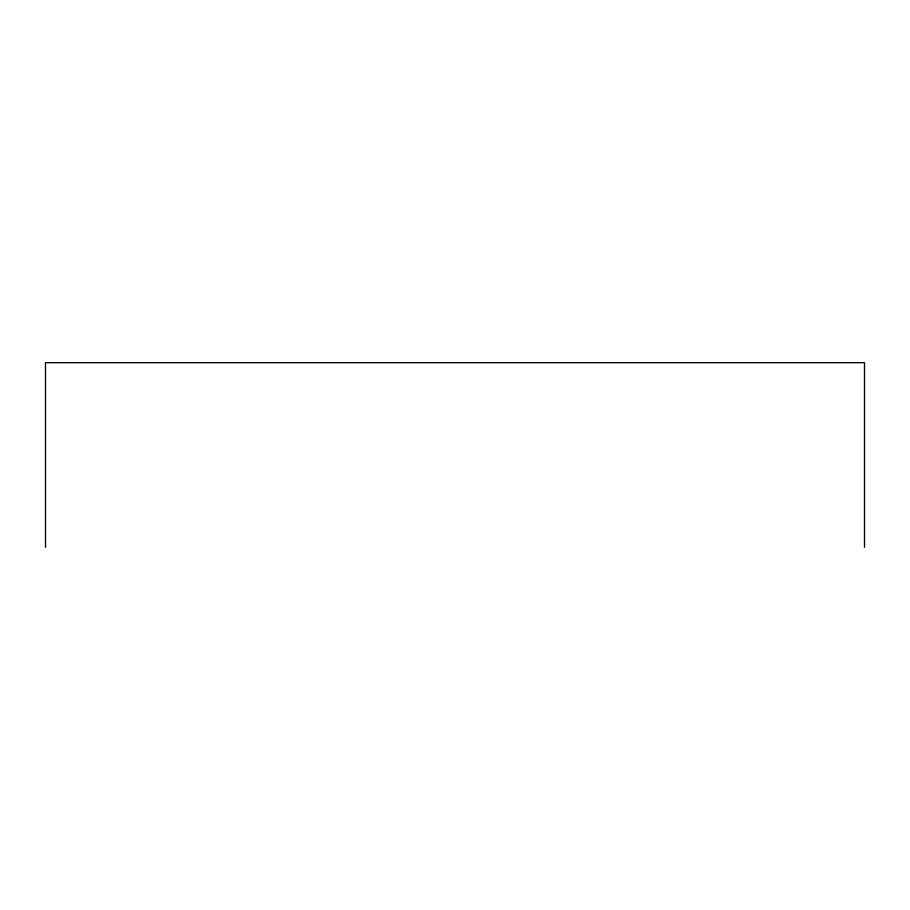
<?xml version="1.0" encoding="UTF-8"?>
<svg xmlns="http://www.w3.org/2000/svg" width="910" height="910" viewBox="0 0 910 910"><rect width="100%" height="100%" fill="white"/><g stroke="black" fill="none" stroke-linecap="round" stroke-linejoin="round"><path stroke-width="1.36" d="M864.5 547.308L864.5 362.692L45.5 362.692L45.5 547.308"/></g></svg>
